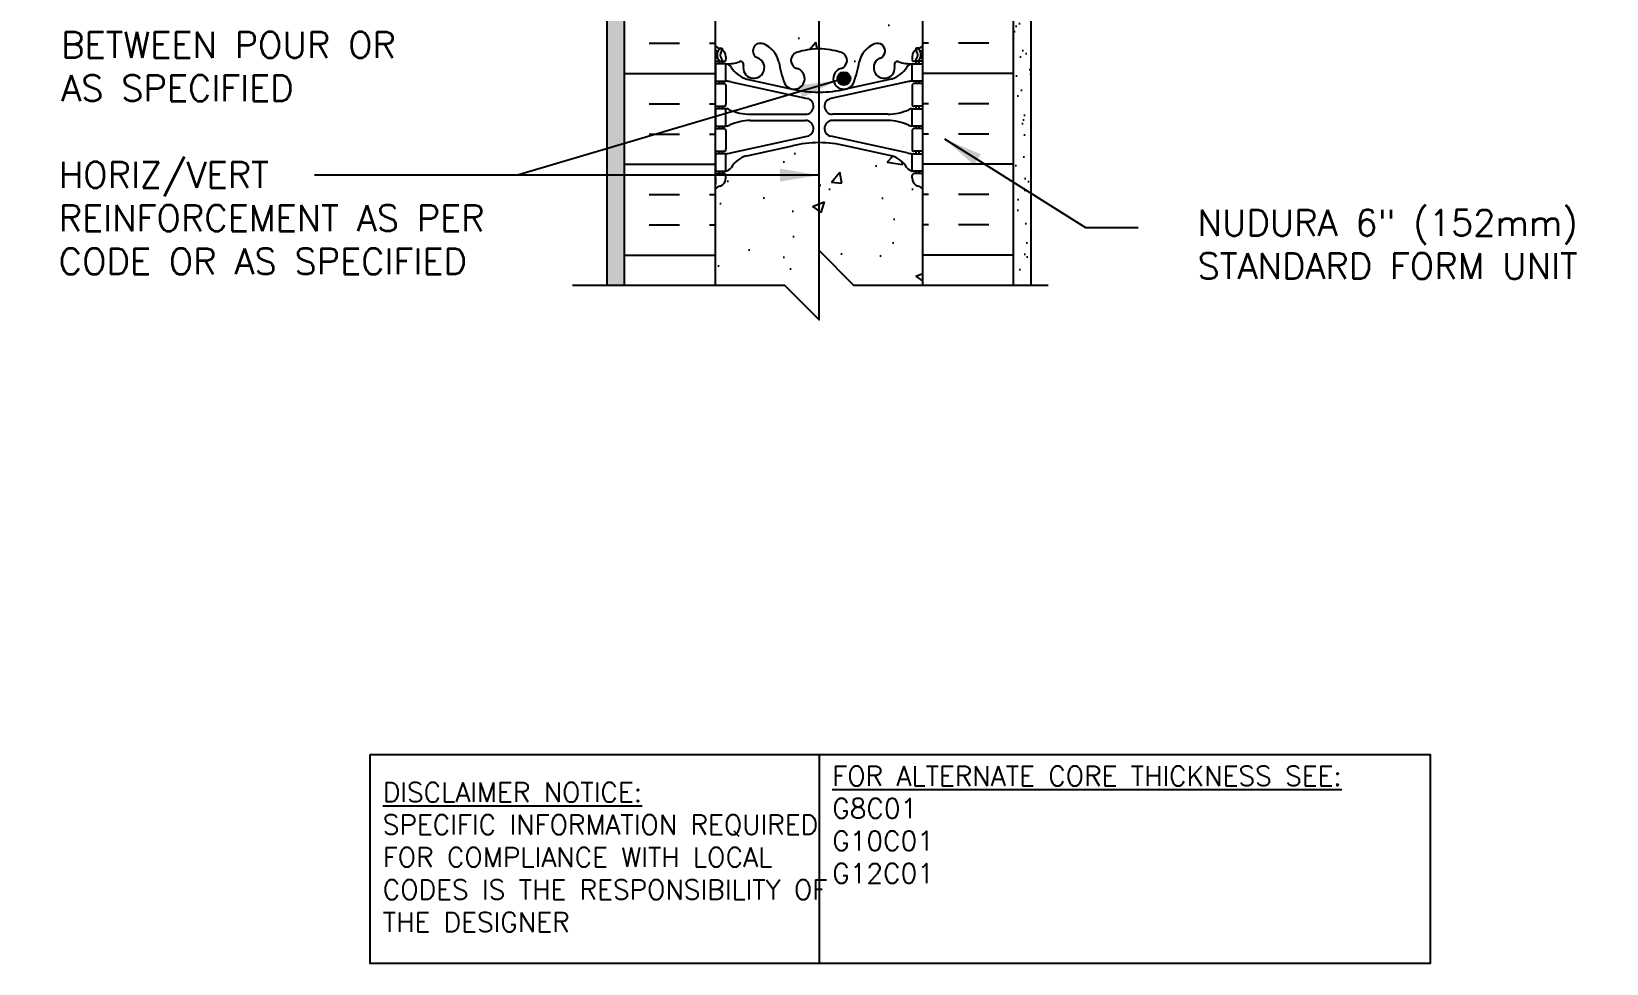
# Model space of a CAD drawing. Header units: inches. Extents: x 54.4 to 102, y 144.5 to 210.
# Drawn here: x 55.45 to 100.97, y 144.47 to 171.39 of the extents above; entities that cross this region are included whole.
import ezdxf

# ---------------------------------------------------------------- set-up
doc = ezdxf.new("R2010")
doc.units = ezdxf.units.IN
doc.header["$LTSCALE"] = 0.5
doc.header["$MEASUREMENT"] = 0
for name, color, linetype in [('HATCH', 12, 'Continuous'), ('line25', 2, 'Continuous'), ('LINE3', 3, 'Continuous'), ('LINE50', 5, 'Continuous'), ('LINE9', 9, 'Continuous'), ('TEXT', 4, 'Continuous'), ('Web_Edge', 9, 'Continuous')]:
    doc.layers.add(name, color=color, linetype=linetype)
doc.styles.add('DIM', font='romans.shx', dxfattribs={"width": 0.7})
doc.styles.add('ROMANS', font='romans.shx', dxfattribs={"height": 0.75})
doc.styles.get("Standard").update_dxf_attribs({"font": 'romans.shx', "height": 0.75})
doc.dimstyles.new('ext_12', dxfattribs={"dimscale": 12, "dimtxt": 0.09375, "dimasz": 0.09375, "dimexe": 0.09375, "dimexo": 0.0625, "dimgap": 0.0625, "dimtad": 1, "dimdec": 1, "dimzin": 3, "dimdsep": 46, "dimlunit": 4, "dimtxsty": 'DIM', "dimcen": 0.09, "dimdle": 0.09375, "dimclrt": 4, "dimadec": 0, "dimazin": 0, "dimtfac": 1, "dimtdec": 1, "dimtmove": 2, "dimatfit": 3, "dimfxl": 1, "dimfrac": 2, "dimtolj": 1, "dimtzin": 0, "dimarcsym": 0})

msp = doc.modelspace()

# ---------------------------------------------------------------- hatches: boundary and pattern name
at = {"layer": 'HATCH'}
h = msp.add_hatch(dxfattribs=at)
h.set_pattern_fill('AR-CONC', color=256, scale=0.5)
h.paths.add_polyline_path([(81.211, 166.848, 0.082415), (81.067, 166.927, -0.317837), (80.901, 167.163), (80.901, 167.23, -0.414214), (80.963, 167.293), (81.011, 167.293), (81.011, 167.363), (80.906, 167.363, -0.188973), (80.75, 167.457, 0.196323), (80.301, 167.804), (78.979, 168.094, 0.057795), (78.211, 168.183, 0.057795), (77.442, 168.094), (76.121, 167.804, 0.196323), (75.672, 167.457, -0.188973), (75.516, 167.363), (75.411, 167.363), (75.411, 167.293), (75.458, 167.293, -0.414214), (75.521, 167.23), (75.521, 167.163, -0.317837), (75.354, 166.927, 0.082415), (75.211, 166.848), (75.211, 164.066), (77.211, 164.066), (78.211, 163.066), (78.211, 165.066), (79.211, 164.066), (81.211, 164.066)])
h.paths.add_polyline_path([(81.211, 175.155, 0.064398), (81.101, 175.221), (81.011, 175.221), (81.011, 175.263, -0.249069), (80.901, 175.47), (80.901, 175.538, -0.414214), (80.963, 175.6), (81.011, 175.6), (81.011, 175.67), (80.906, 175.67, 0.10046), (80.512, 175.613, -0.601435), (80.392, 175.718, 2.182095), (79.982, 175.505, -1), (79.819, 175.096, -0.24438), (79.371, 175.617, 0.053157), (79.205, 176.231, 1.553132), (78.846, 175.807, -0.735593), (78.859, 175.349, -0.082755), (78.211, 175.241, -0.082755), (77.562, 175.349, -0.735593), (77.575, 175.807, 1.553132), (77.217, 176.231, 0.053157), (77.051, 175.617, -0.24438), (76.602, 175.096, -1), (76.439, 175.505, 2.182095), (76.029, 175.718, -0.601435), (75.909, 175.613, 0.10046), (75.516, 175.67), (75.411, 175.67), (75.411, 175.6), (75.458, 175.6, -0.414214), (75.521, 175.538), (75.521, 175.47, -0.249069), (75.411, 175.263), (75.411, 175.221), (75.321, 175.221, 0.064398), (75.211, 175.155), (75.211, 173.066), (75.211, 170.977, 0.064398), (75.321, 170.911), (75.411, 170.911), (75.411, 170.87, -0.249069), (75.521, 170.663), (75.521, 170.595, -0.414214), (75.458, 170.533), (75.411, 170.533), (75.411, 170.463), (75.516, 170.463, 0.10046), (75.909, 170.52, -0.601435), (76.029, 170.415, 2.182095), (76.439, 170.628, -1), (76.602, 171.036, -0.24438), (77.051, 170.515, 0.053157), (77.217, 169.901, 1.553132), (77.575, 170.326, -0.735593), (77.562, 170.784, -0.082755), (78.211, 170.892, -0.082755), (78.859, 170.784, -0.735593), (78.846, 170.326, 1.553132), (79.205, 169.901, 0.053157), (79.371, 170.515, -0.24438), (79.819, 171.036, -1), (79.982, 170.628, 2.182095), (80.392, 170.415, -0.601435), (80.512, 170.52, 0.10046), (80.906, 170.463), (81.011, 170.463), (81.011, 170.533), (80.963, 170.533, -0.414214), (80.901, 170.595), (80.901, 170.663, -0.249069), (81.011, 170.87), (81.011, 170.911), (81.101, 170.911, 0.064398), (81.211, 170.977), (81.211, 173.066)])
h.paths.add_polyline_path([(81.211, 184.848, 0.082415), (81.067, 184.927, -0.317837), (80.901, 185.163), (80.901, 185.23, -0.414214), (80.963, 185.293), (81.011, 185.293), (81.011, 185.363), (80.906, 185.363, -0.188973), (80.75, 185.457, 0.196323), (80.301, 185.804), (78.979, 186.094, 0.057795), (78.211, 186.183, 0.057795), (77.442, 186.094), (76.121, 185.804, 0.196323), (75.672, 185.457, -0.188973), (75.516, 185.363), (75.411, 185.363), (75.411, 185.293), (75.458, 185.293, -0.414214), (75.521, 185.23), (75.521, 185.163, -0.317837), (75.354, 184.927, 0.082415), (75.211, 184.848), (75.211, 179.285, 0.082415), (75.354, 179.206, -0.317837), (75.521, 178.97), (75.521, 178.903, -0.414214), (75.458, 178.84), (75.411, 178.84), (75.411, 178.77), (75.516, 178.77, -0.188973), (75.672, 178.675, 0.196323), (76.121, 178.329), (77.442, 178.039, 0.057795), (78.211, 177.949, 0.057795), (78.979, 178.039), (80.301, 178.329, 0.196323), (80.75, 178.675, -0.188973), (80.906, 178.77), (81.011, 178.77), (81.011, 178.84), (80.963, 178.84, -0.414214), (80.901, 178.903), (80.901, 178.97, -0.317837), (81.067, 179.206, 0.082415), (81.211, 179.285)])
h.paths.add_polyline_path([(77.211, 190.804), (75.576, 190.804), (75.211, 190.804), (75.211, 188.977, 0.064398), (75.321, 188.911), (75.411, 188.911), (75.411, 188.87, -0.249069), (75.521, 188.663), (75.521, 188.595, -0.414214), (75.458, 188.533), (75.411, 188.533), (75.411, 188.463), (75.516, 188.463, 0.10046), (75.909, 188.52, -0.601435), (76.029, 188.415, 2.182095), (76.439, 188.628, -1), (76.602, 189.036, -0.24438), (77.051, 188.515, 0.051769), (77.211, 187.917)])
h.paths.add_polyline_path([(81.211, 190.804), (78.461, 190.804), (78.461, 188.876, -0.05128), (78.859, 188.784, -0.735593), (78.846, 188.326, 1.553132), (79.205, 187.901, 0.053157), (79.371, 188.515, -0.24438), (79.819, 189.036, -1), (79.982, 188.628, 2.182095), (80.392, 188.415, -0.601435), (80.512, 188.52, 0.10046), (80.906, 188.463), (81.011, 188.463), (81.011, 188.533), (80.963, 188.533, -0.414214), (80.901, 188.595), (80.901, 188.663, -0.249069), (81.011, 188.87), (81.011, 188.911), (81.101, 188.911, 0.064398), (81.211, 188.977)])
h.paths.add_polyline_path([(77.961, 190.804), (77.96, 190.804), (77.211, 190.804), (77.211, 187.915, 1.59491), (77.575, 188.326, -0.735593), (77.562, 188.784, -0.05128), (77.961, 188.876)])
h.paths.add_polyline_path([(77.436, 193.064), (75.576, 193.064), (75.576, 191.564), (77.436, 191.564)])
h.paths.add_polyline_path([(77.436, 191.564), (75.576, 191.564), (75.576, 191.064), (77.436, 191.064)])
h.paths.add_polyline_path([(77.436, 193.517), (75.576, 193.517), (75.576, 193.064), (77.436, 193.064)])
h.paths.add_polyline_path([(75.576, 191.064), (75.211, 191.064), (75.211, 190.804), (75.576, 190.804)])
h.paths.add_polyline_path([(75.576, 191.564), (75.211, 191.564), (75.211, 191.064), (75.576, 191.064)])
h.paths.add_polyline_path([(75.576, 193.064), (75.211, 193.064), (75.211, 191.564), (75.576, 191.564)])
h.paths.add_polyline_path([(75.576, 193.517), (77.211, 193.517), (77.211, 193.564), (75.211, 193.564), (75.211, 193.064), (75.576, 193.064)])
h.paths.add_polyline_path([(81.91, 195.064), (83.91, 195.064), (84.609, 193.566), (87.611, 193.566), (88.309, 195.064), (90.309, 195.064), (91.007, 193.566), (94.01, 193.566), (94.708, 195.064), (96.708, 195.064), (97.406, 193.566), (100.408, 193.566), (100.973, 194.777), (100.973, 197.566), (81.211, 197.566), (81.211, 197.577, 0.510761), (80.816, 197.571, 0.520567), (80.39, 197.571, 0.520567), (79.999, 197.571, 0.520567), (79.727, 197.571, 0.520567), (79.333, 197.571, 0.520567), (78.93, 197.571, 0.520567), (78.613, 197.571, 0.520567), (78.211, 197.571, 0.520567), (77.782, 197.571, 0.520567), (77.411, 197.571, 0.520567), (77.171, 197.571, 0.520567), (76.897, 197.571, 0.520567), (76.546, 197.571, 0.520567), (76.186, 197.571, 0.520567), (75.946, 197.571, 0.520567), (75.689, 197.571, 0.289542), (75.576, 197.619), (75.576, 197.566), (55.448, 197.566), (55.448, 194.777), (56.013, 193.566), (59.015, 193.566), (59.713, 195.064), (61.713, 195.064), (62.412, 193.566), (65.414, 193.566), (66.112, 195.064), (68.112, 195.064), (68.811, 193.566), (71.813, 193.566), (72.511, 195.064), (74.511, 195.064), (75.211, 193.564), (77.211, 193.564), (77.436, 193.564), (81.211, 193.564)])
h.paths.add_polyline_path([(80.711, 199.182, 0.291097), (80.423, 199.635), (79.164, 200.224, 0.093369), (78.358, 200.432, 0.016332), (78.211, 200.436, 0.109869), (77.257, 200.224), (75.999, 199.635, 0.291097), (75.711, 199.182), (75.711, 198.042), (75.831, 197.842), (75.831, 197.729), (75.576, 197.729), (75.576, 197.619, -0.289542), (75.689, 197.571, -0.520567), (75.946, 197.571, -0.520567), (76.186, 197.571, -0.520567), (76.546, 197.571, -0.520567), (76.897, 197.571, -0.520567), (77.171, 197.571, -0.520567), (77.411, 197.571, -0.520567), (77.782, 197.571, -0.520567), (78.211, 197.571, -0.520567), (78.613, 197.571, -0.520567), (78.93, 197.571, -0.520567), (79.333, 197.571, -0.520567), (79.727, 197.571, -0.520567), (79.999, 197.571, -0.520567), (80.39, 197.571, -0.231993), (80.591, 197.681), (80.591, 197.842), (80.711, 198.042)])
h.paths.add_polyline_path([(80.711, 206.001), (80.811, 206.001), (80.811, 206.031, -0.414214), (80.861, 206.081), (80.987, 206.081), (81.017, 206.174), (80.846, 206.174), (80.846, 207.031), (79.211, 207.031), (78.211, 208.031), (78.211, 206.031), (77.211, 207.031), (75.576, 207.031), (75.576, 206.174), (75.404, 206.174), (75.435, 206.081), (75.561, 206.081, -0.414214), (75.611, 206.031), (75.611, 206.001), (75.711, 206.001), (75.711, 204.485, 0.258958), (75.97, 204.018, -0.31131), (76.026, 203.888, 2.127293), (76.439, 204.113, -1), (76.602, 204.521, -0.325306), (77.069, 203.779, 0.10488), (77.241, 202.967, 1.422913), (77.575, 203.434, -0.735593), (77.562, 203.892, -0.082755), (78.211, 204.001, -0.082755), (78.859, 203.892, -0.735593), (78.846, 203.434, 1.422913), (79.18, 202.967, 0.10488), (79.352, 203.779, -0.325306), (79.819, 204.521, -1), (79.982, 204.113, 2.127293), (80.395, 203.888, -0.31131), (80.451, 204.018, 0.258958), (80.711, 204.485)])
h.paths.add_polyline_path([(77.707, 202.483, -0.053094), (77.257, 202.638), (76.245, 203.112, 0.549071), (75.711, 202.772), (75.711, 202.246, 0.414214), (76.336, 201.621), (77.721, 201.621, 0.085652), (77.846, 201.642, 0.316711), (78.096, 201.995, 0.350119)])
h.paths.add_polyline_path([(78.096, 201.066, 0.413582), (77.721, 201.441), (76.336, 201.441, 0.414214), (75.711, 200.816), (75.711, 200.289, 0.549071), (76.245, 199.949), (77.257, 200.423, -0.053094), (77.707, 200.578, 0.350119)])
h.paths.add_polyline_path([(80.711, 200.816, 0.414214), (80.086, 201.441), (78.701, 201.441, 0.413582), (78.326, 201.066, 0.350119), (78.714, 200.578, -0.053094), (79.164, 200.423), (80.177, 199.949, 0.549071), (80.711, 200.289)])
h.paths.add_polyline_path([(80.711, 202.772, 0.549071), (80.177, 203.112), (79.164, 202.638, -0.053094), (78.714, 202.483, 0.350119), (78.326, 201.995, 0.413582), (78.701, 201.621), (80.086, 201.621, 0.414214), (80.711, 202.246)])
h = msp.add_hatch(dxfattribs=at)
h.set_pattern_fill('AR-SAND', color=256, scale=0.5, style=0)
h.paths.add_polyline_path([(72.086, 197.566), (72.586, 197.566), (72.586, 207.031), (72.086, 207.031)])
h.paths.add_polyline_path([(72.586, 191.066), (72.586, 191.816), (72.086, 191.816), (72.086, 164.066), (72.586, 164.066), (72.586, 173.066)])
h.paths.add_polyline_path([(72.086, 191.816), (72.586, 191.816), (72.586, 193.066), (72.086, 193.066)])
h.paths.add_polyline_path([(72.086, 193.066), (72.586, 193.066), (72.586, 193.566), (72.086, 193.566)])
h = msp.add_hatch(dxfattribs=at)
h.set_pattern_fill('AR-SAND', color=256, scale=0.5, style=0)
h.set_pattern_definition([(37.5, (8.1292, 63.0387), (-0.0314967, 0.963412), [0, -0.76, 0, -0.85, 0, -0.8125]), (7.5, (8.1292, 63.0387), (0.884888, 1.411073), [0, -0.41, 0, -0.685, 0, -0.2625]), (327.5, (7.5142, 63.0387), (1.557071, 0.0028295), [0, -0.25, 0, -0.9, 0, -1.175]), (317.5, (7.5142, 63.0387), (1.503063, 0.438838), [0, -0.125, 0, -0.59, 0, -0.675])])
h.paths.add_polyline_path([(84.336, 193.566), (83.836, 193.566), (83.836, 173.066), (83.836, 164.066), (84.336, 164.066)])
at = {"layer": 'LINE3'}
msp.add_hatch(color=256, dxfattribs=at).paths.add_polyline_path([(78.742, 170.032, 1), (79.117, 170.032, 1)])

# ---------------------------------------------------------------- linework, layer by layer
at = {"layer": 'HATCH'}
for p, q in [((73.299, 171.057), (74.174, 171.057)), ((75.049, 171.057), (75.211, 171.057)), ((81.372, 171.057), (81.211, 171.057)), ((83.122, 171.057), (82.247, 171.057)), ((72.586, 170.182), (75.211, 170.182)), ((83.836, 170.182), (81.211, 170.182)), ((73.299, 169.307), (74.174, 169.307)), ((75.049, 169.307), (75.211, 169.307)), ((81.372, 169.307), (81.211, 169.307)), ((83.122, 169.307), (82.247, 169.307)), ((73.299, 168.432), (74.174, 168.432)), ((75.049, 168.432), (75.211, 168.432)), ((81.372, 168.432), (81.211, 168.432)), ((83.122, 168.432), (82.247, 168.432)), ((72.586, 167.557), (75.211, 167.557)), ((83.836, 167.557), (81.211, 167.557)), ((73.299, 166.682), (74.174, 166.682)), ((75.049, 166.682), (75.211, 166.682)), ((81.372, 166.682), (81.211, 166.682)), ((83.122, 166.682), (82.247, 166.682)), ((73.299, 165.807), (74.174, 165.807)), ((75.049, 165.807), (75.211, 165.807)), ((81.372, 165.807), (81.211, 165.807)), ((83.122, 165.807), (82.247, 165.807)), ((72.586, 164.932), (75.211, 164.932)), ((83.836, 164.932), (81.211, 164.932))]:
    msp.add_line(p, q, dxfattribs=at)
at = {"layer": 'line25'}
for p, q in [((75.211, 173.066), (75.211, 164.066)), ((81.211, 164.066), (81.211, 173.066))]:
    msp.add_line(p, q, dxfattribs=at)
at = {"layer": 'LINE3'}
msp.add_line((78.211, 186.785), (78.21, 164.066), dxfattribs=at)
msp.add_circle((78.929, 170.032), 0.188, dxfattribs=at)
at = {"layer": 'LINE50'}
for p, q in [((72.586, 164.066), (72.586, 173.066)), ((83.836, 164.066), (83.836, 173.066))]:
    msp.add_line(p, q, dxfattribs=at)
at = {"layer": 'LINE9'}
for p, q in [((72.086, 164.066), (72.086, 193.566)), ((84.336, 193.566), (84.336, 164.066))]:
    msp.add_line(p, q, dxfattribs=at)
msp.add_lwpolyline([(71.086, 164.066), (77.211, 164.066), (78.211, 163.066), (78.211, 165.066), (79.211, 164.066), (84.836, 164.066)], dxfattribs=at)
at = {"layer": 'TEXT'}
msp.add_lwpolyline([(65.233, 150.506), (78.217, 150.506), (78.217, 144.468), (65.233, 144.468)], close=True, dxfattribs=at)
msp.add_lwpolyline([(78.217, 150.506), (95.877, 150.506), (95.877, 144.468), (78.217, 144.468)], dxfattribs=at)
at = {"layer": 'Web_Edge'}
for p, q in [((75.321, 170.911), (75.411, 170.911)), ((75.411, 170.911), (75.411, 170.87)), ((81.101, 170.911), (81.011, 170.911)), ((81.011, 170.911), (81.011, 170.87)), ((75.211, 170.633), (75.253, 170.633)), ((75.211, 170.533), (75.458, 170.533)), ((75.321, 170.533), (75.321, 170.463)), ((75.411, 170.533), (75.411, 170.463)), ((75.521, 170.663), (75.521, 170.595)), ((80.901, 170.663), (80.901, 170.595)), ((81.211, 170.533), (80.963, 170.533)), ((81.011, 170.533), (81.011, 170.463)), ((81.101, 170.533), (81.101, 170.463)), ((81.211, 170.633), (81.169, 170.633)), ((75.211, 169.893), (75.458, 169.893)), ((75.321, 169.963), (75.321, 169.893)), ((75.411, 169.963), (75.411, 169.893)), ((75.521, 169.83), (75.521, 169.295)), ((75.66, 169.939), (77.871, 169.457)), ((76.121, 170.021), (77.442, 169.731)), ((80.762, 169.939), (78.55, 169.457)), ((80.301, 170.021), (78.979, 169.731)), ((80.901, 169.83), (80.901, 169.295)), ((81.211, 169.893), (80.963, 169.893)), ((81.011, 169.963), (81.011, 169.893)), ((81.101, 169.963), (81.101, 169.893)), ((75.211, 169.233), (75.458, 169.233)), ((75.321, 169.233), (75.321, 169.163)), ((75.411, 169.233), (75.411, 169.163)), ((76.225, 169.003), (77.822, 169.003)), ((80.196, 169.003), (78.6, 169.003)), ((81.211, 169.233), (80.963, 169.233)), ((81.011, 169.233), (81.011, 169.163)), ((81.101, 169.233), (81.101, 169.163)), ((75.211, 168.593), (75.458, 168.593)), ((75.321, 168.663), (75.321, 168.593)), ((75.411, 168.663), (75.411, 168.593)), ((75.521, 168.53), (75.521, 167.995)), ((76.225, 168.823), (77.822, 168.823)), ((80.196, 168.823), (78.6, 168.823)), ((80.901, 168.53), (80.901, 167.995)), ((81.211, 168.593), (80.963, 168.593)), ((81.011, 168.663), (81.011, 168.593)), ((81.101, 168.663), (81.101, 168.593)), ((75.66, 167.886), (77.871, 168.368)), ((76.121, 167.804), (77.442, 168.094)), ((80.762, 167.886), (78.55, 168.368)), ((80.301, 167.804), (78.979, 168.094)), ((75.211, 167.933), (75.458, 167.933)), ((75.321, 167.933), (75.321, 167.863)), ((75.411, 167.933), (75.411, 167.863)), ((81.211, 167.933), (80.963, 167.933)), ((81.011, 167.933), (81.011, 167.863)), ((81.101, 167.933), (81.101, 167.863)), ((75.211, 167.293), (75.458, 167.293)), ((75.221, 167.173), (75.221, 166.986)), ((75.321, 167.363), (75.321, 167.293)), ((75.411, 167.363), (75.411, 167.293)), ((75.521, 167.163), (75.521, 167.23)), ((80.901, 167.163), (80.901, 167.23)), ((81.211, 167.293), (80.963, 167.293)), ((81.011, 167.363), (81.011, 167.293)), ((81.101, 167.363), (81.101, 167.293)), ((81.201, 167.173), (81.201, 166.986))]:
    msp.add_line(p, q, dxfattribs=at)
for points in [[(75.216, 169.963), (75.516, 169.963), (75.516, 170.463), (75.216, 170.463)], [(81.206, 169.963), (80.906, 169.963), (80.906, 170.463), (81.206, 170.463)], [(75.216, 168.663), (75.516, 168.663), (75.516, 169.163), (75.216, 169.163)], [(81.206, 168.663), (80.906, 168.663), (80.906, 169.163), (81.206, 169.163)], [(75.216, 167.363), (75.516, 167.363), (75.516, 167.863), (75.216, 167.863)], [(81.206, 167.363), (80.906, 167.363), (80.906, 167.863), (81.206, 167.863)]]:
    msp.add_lwpolyline(points, close=True, dxfattribs=at)
for centre, radius, start, end in [((75.521, 171.37), 0.5, 231.6833, 250.5288), ((75.521, 171.37), 0.6, 238.8907, 245.0748), ((75.514, 170.717), 0.25, 140.1145, 222.4609), ((75.259, 170.807), 0.02, 340.7916, 65.0748), ((75.357, 170.848), 0.045, 319.1879, 141.448), ((75.271, 170.663), 0.25, 0, 70.5288), ((75.514, 170.717), 0.16, 140.0001, 222.4609), ((76.521, 170.832), 0.22, 68.1963, 248.1963), ((76.326, 170.345), 0.745, 13.2652, 68.1963), ((77.64, 170.557), 0.24, 108.923, 254.2747), ((78.211, 168.892), 2, 90, 108.923), ((78.211, 168.892), 2, 71.077, 90), ((78.781, 170.557), 0.24, 285.7253, 71.077), ((80.096, 170.345), 0.745, 111.8037, 166.7348), ((79.901, 170.832), 0.22, 291.8037, 111.8037), ((81.151, 170.663), 0.25, 109.4712, 180), ((81.065, 170.848), 0.045, 38.552, 220.8121), ((80.907, 170.717), 0.16, 317.5391, 39.9999), ((80.901, 171.37), 0.5, 289.4712, 308.3167), ((80.907, 170.717), 0.25, 317.5391, 39.8855), ((81.162, 170.807), 0.02, 114.9252, 199.2084), ((80.901, 171.37), 0.6, 294.9252, 301.1093), ((75.253, 170.653), 0.02, 270, 14.1541), ((75.363, 170.579), 0.045, 222.4609, 42.4609), ((75.458, 170.595), 0.0625, 270, 0), ((75.572, 171.461), 1, 266.7879, 289.9067), ((75.473, 170.216), 0.25, 37.2777, 80.0823), ((76.32, 170.744), 0.75, 210.155, 254.5838), ((75.941, 170.436), 0.09, 346.6795, 108.8651), ((76.326, 170.345), 0.305, 166.6795, 68.1963), ((80.014, 170.986), 3, 189.0273, 201.1984), ((77.492, 170.032), 0.305, 205.3782, 74.2747), ((78.929, 170.032), 0.305, 105.7253, 334.6218), ((76.408, 170.986), 3, 338.8016, 350.9727), ((80.096, 170.345), 0.305, 111.8037, 13.3205), ((80.101, 170.744), 0.75, 285.4162, 329.845), ((80.48, 170.436), 0.09, 71.1349, 193.3205), ((80.85, 171.461), 1, 250.0933, 273.2121), ((80.949, 170.216), 0.25, 99.9177, 142.7223), ((80.963, 170.595), 0.0625, 180, 270), ((81.058, 170.579), 0.045, 137.5391, 317.5391), ((81.169, 170.653), 0.02, 165.8459, 270), ((75.458, 169.83), 0.0625, 0, 90), ((75.425, 168.967), 1, 76.4291, 84.7991), ((80.996, 168.967), 1, 95.2009, 103.5709), ((80.963, 169.83), 0.0625, 90, 180), ((78.211, 172.998), 3.356, 256.7692, 270), ((77.822, 169.233), 0.23, 270, 77.6055), ((78.211, 172.998), 3.356, 270, 283.2308), ((78.6, 169.233), 0.23, 102.3945, 270), ((75.458, 169.295), 0.0625, 270, 0), ((75.512, 168.944), 0.219, 60.4937, 88.92), ((76.256, 170.602), 1.6, 246.5673, 268.9203), ((80.166, 170.602), 1.6, 271.0797, 293.4327), ((80.91, 168.944), 0.219, 91.08, 119.5063), ((80.963, 169.295), 0.0625, 180, 270), ((75.458, 168.53), 0.0625, 0, 90), ((75.512, 168.881), 0.219, 271.08, 299.5063), ((75.512, 168.881), 0.219, 271.08, 299.5063), ((76.256, 167.223), 1.6, 91.0797, 113.4327), ((76.256, 167.223), 1.6, 91.0797, 113.4327), ((77.822, 168.593), 0.23, 282.3945, 90), ((78.6, 168.593), 0.23, 90, 257.6055), ((80.166, 167.223), 1.6, 66.5673, 88.9203), ((80.166, 167.223), 1.6, 66.5673, 88.9203), ((80.91, 168.881), 0.219, 240.4937, 268.92), ((80.91, 168.881), 0.219, 240.4937, 268.92), ((80.963, 168.53), 0.0625, 90, 180), ((75.458, 167.995), 0.0625, 270, 0), ((78.211, 164.827), 3.356, 90, 103.2308), ((78.211, 164.827), 3.356, 76.7692, 90), ((80.963, 167.995), 0.0625, 180, 270), ((75.425, 168.858), 1, 275.2009, 283.5709), ((76.32, 167.081), 0.75, 105.4162, 149.845), ((80.101, 167.081), 0.75, 30.155, 74.5838), ((80.996, 168.858), 1, 256.4291, 264.7991), ((75.201, 167.173), 0.02, 0, 60.012), ((75.271, 167.163), 0.25, 289.4712, 360), ((75.458, 167.23), 0.0625, 360, 90), ((75.473, 167.609), 0.25, 279.9177, 322.7223), ((80.949, 167.609), 0.25, 217.2777, 260.0823), ((80.963, 167.23), 0.0625, 90, 180), ((81.151, 167.163), 0.25, 180, 250.5288), ((81.221, 167.173), 0.02, 119.988, 180), ((75.201, 166.986), 0.02, 301.073, 0), ((75.521, 166.455), 0.6, 121.073, 121.1093), ((75.521, 166.455), 0.5, 109.4712, 128.3167), ((80.901, 166.455), 0.5, 51.6833, 70.5288), ((81.221, 166.986), 0.02, 180, 238.927), ((80.901, 166.455), 0.6, 58.8907, 58.927)]:
    msp.add_arc(centre, radius, start, end, dxfattribs=at)

# ---------------------------------------------------------------- texts
at = {"layer": 'TEXT', "char_height": 0.75, "style": 'ROMANS'}
for s, insert, width, attachment_point in [('WET SET DOWELS \\PTO MATCH VERTICAL REINFORCEMENT\\PBETWEEN POUR OR AS SPECIFIED', (56.305, 172.257), 12.22718, 4), ('HORIZ/VERT\\PREINFORCEMENT AS PER CODE OR AS SPECIFIED', (56.233, 166.004), 14.832, 4), ('NUDURA 6" (152mm) STANDARD FORM UNIT', (100.142, 165.244), 14.12358, 6)]:
    msp.add_mtext(s, dxfattribs=dict(at, insert=insert, width=width, attachment_point=attachment_point))
at = {"layer": 'TEXT', "char_height": 0.5625, "attachment_point": 4}
for s, insert, width in [('{\\LFOR ALTERNATE CORE THICKNESS SEE:\\P}G8C01\\PG10C01\\PG12C01', (78.592, 148.48), 23.33295), ('{\\LDISCLAIMER NOTICE:}\\PSPECIFIC INFORMATION REQUIRED FOR COMPLIANCE WITH LOCAL CODES IS THE RESPONSIBILITY OF THE DESIGNER', (65.6, 147.54), 14.00235)]:
    msp.add_mtext(s, dxfattribs=dict(at, insert=insert, width=width))

# ---------------------------------------------------------------- leaders
at = {"layer": 'TEXT'}
for points in [[(78.749, 169.979), (69.496, 167.244)], [(81.837, 168.29), (85.911, 165.727), (87.439, 165.727)], [(78.21, 167.244), (63.626, 167.244)]]:
    msp.add_leader(points, dimstyle='ext_12', override={"dimgap": 0.0625, "dimtad": 0}, dxfattribs=at)

doc.saveas('drawing.dxf')
